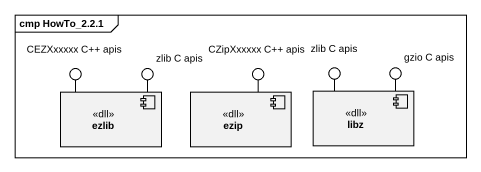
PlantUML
@startuml
mainframe cmp HowTo_2.2.1
component ezlib <<dll>>
() "CEZXxxxxx C++ apis" as CEZXxxxxx_C_apis
() "zlib C apis" as zlib_C_apis
component ezip <<dll>>
() "CZipXxxxxx C++ apis" as CZipXxxxxx_C_apis
component libz <<dll>>
() "zlib C apis" as zlib_C_apis_2
() "gzio C apis" as gzio_C_apis
ezlib -up- CEZXxxxxx_C_apis
ezlib -up- zlib_C_apis
ezip -up- CZipXxxxxx_C_apis
libz -up- zlib_C_apis_2
libz -up- gzio_C_apis
@enduml
